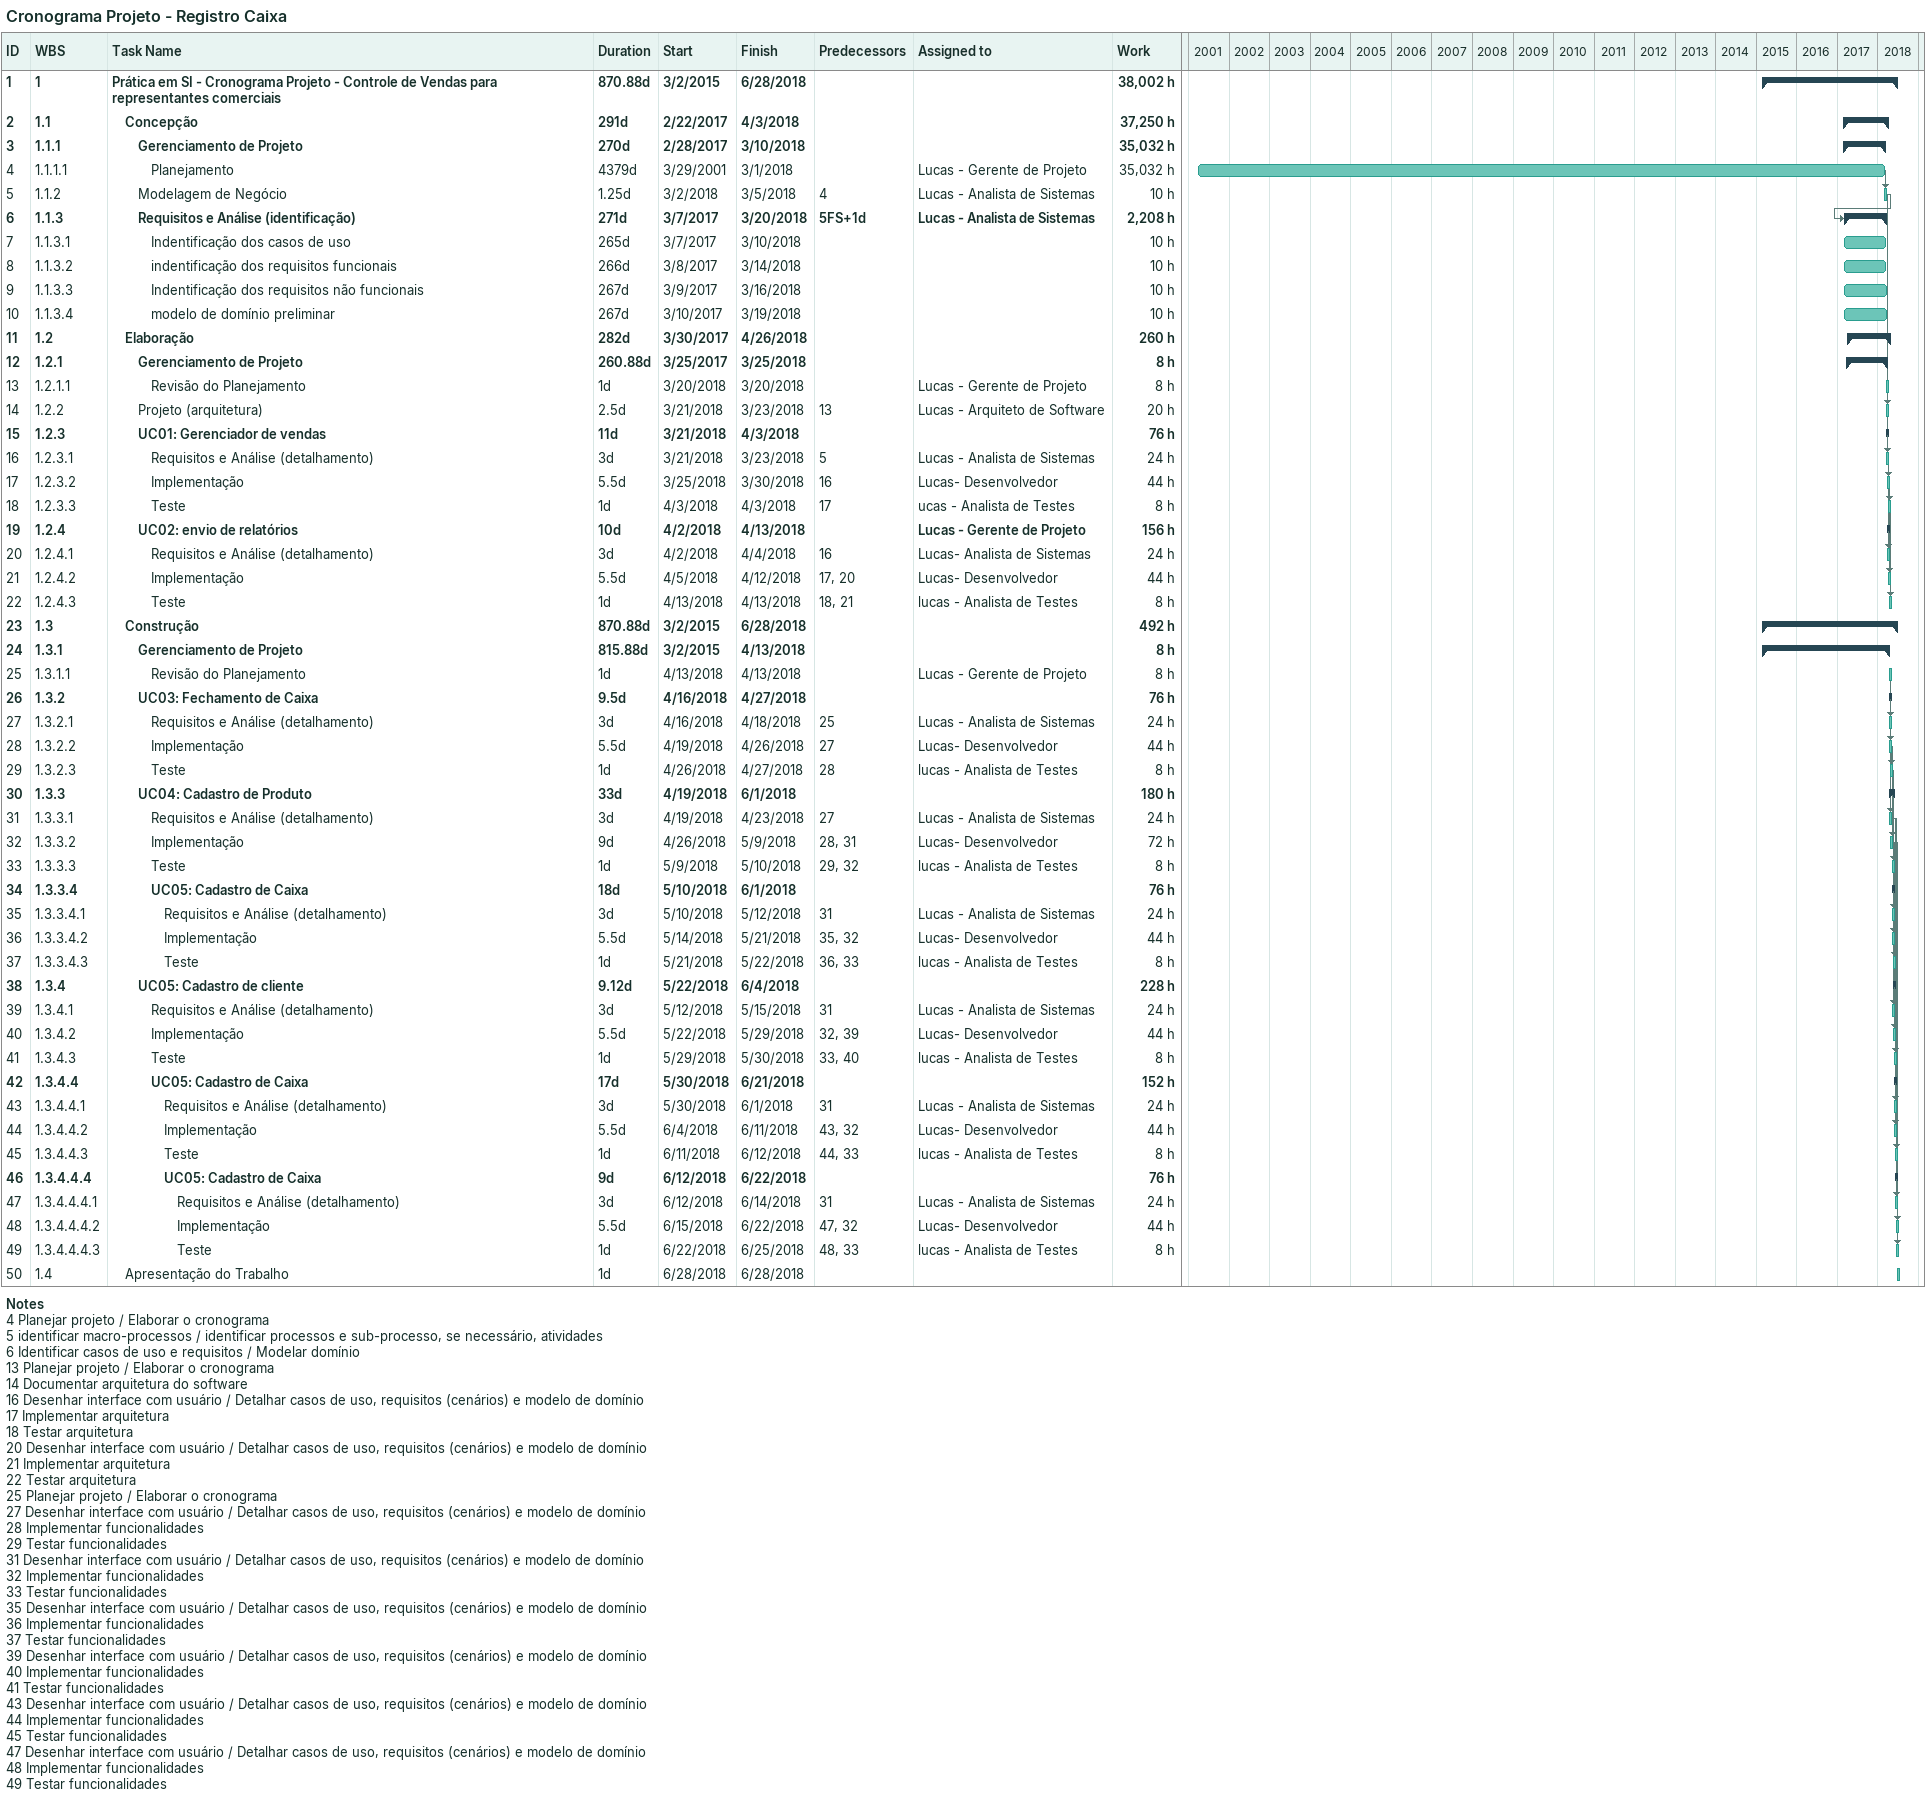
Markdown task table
Cronograma Projeto - Registro Caixa

| ID | WBS | Task | Duration | Start | Finish | Predecessors | Resources | Work (h) |
|---|---|---|---|---|---|---|---|---|
| 1 | 1 | **Prática em SI - Cronograma Projeto - Controle de Vendas para representantes comerciais** | 870.88d | 2015-03-02 | 2018-06-28 |  |  | 38002 |
| 2 | 1.1 | **Concepção** | 291d | 2017-02-22 | 2018-04-03 |  |  | 37250 |
| 3 | 1.1.1 | **Gerenciamento de Projeto** | 270d | 2017-02-28 | 2018-03-10 |  |  | 35032 |
| 4 | 1.1.1.1 | Planejamento | 4379d | 2001-03-29 | 2018-03-01 |  | Lucas - Gerente de Projeto | 35032 |
| 5 | 1.1.2 | Modelagem de Negócio | 1.25d | 2018-03-02 | 2018-03-05 | 4 | Lucas - Analista de Sistemas | 10 |
| 6 | 1.1.3 | **Requisitos e Análise (identificação)** | 271d | 2017-03-07 | 2018-03-20 | 5FS+1d | Lucas - Analista de Sistemas | 2208 |
| 7 | 1.1.3.1 | Indentificação dos casos de uso | 265d | 2017-03-07 | 2018-03-10 |  |  | 10 |
| 8 | 1.1.3.2 | indentificação dos requisitos funcionais | 266d | 2017-03-08 | 2018-03-14 |  |  | 10 |
| 9 | 1.1.3.3 | Indentificação dos requisitos não funcionais | 267d | 2017-03-09 | 2018-03-16 |  |  | 10 |
| 10 | 1.1.3.4 | modelo de domínio preliminar | 267d | 2017-03-10 | 2018-03-19 |  |  | 10 |
| 11 | 1.2 | **Elaboração** | 282d | 2017-03-30 | 2018-04-26 |  |  | 260 |
| 12 | 1.2.1 | **Gerenciamento de Projeto** | 260.88d | 2017-03-25 | 2018-03-25 |  |  | 8 |
| 13 | 1.2.1.1 | Revisão do Planejamento | 1d | 2018-03-20 | 2018-03-20 |  | Lucas - Gerente de Projeto | 8 |
| 14 | 1.2.2 | Projeto (arquitetura) | 2.5d | 2018-03-21 | 2018-03-23 | 13 | Lucas - Arquiteto de Software | 20 |
| 15 | 1.2.3 | **UC01: Gerenciador de vendas** | 11d | 2018-03-21 | 2018-04-03 |  |  | 76 |
| 16 | 1.2.3.1 | Requisitos e Análise (detalhamento) | 3d | 2018-03-21 | 2018-03-23 | 5 | Lucas - Analista de Sistemas | 24 |
| 17 | 1.2.3.2 | Implementação | 5.5d | 2018-03-25 | 2018-03-30 | 16 | Lucas- Desenvolvedor | 44 |
| 18 | 1.2.3.3 | Teste | 1d | 2018-04-03 | 2018-04-03 | 17 | ucas - Analista de Testes | 8 |
| 19 | 1.2.4 | **UC02: envio de relatórios** | 10d | 2018-04-02 | 2018-04-13 |  | Lucas - Gerente de Projeto | 156 |
| 20 | 1.2.4.1 | Requisitos e Análise (detalhamento) | 3d | 2018-04-02 | 2018-04-04 | 16 | Lucas- Analista de Sistemas | 24 |
| 21 | 1.2.4.2 | Implementação | 5.5d | 2018-04-05 | 2018-04-12 | 17, 20 | Lucas- Desenvolvedor | 44 |
| 22 | 1.2.4.3 | Teste | 1d | 2018-04-13 | 2018-04-13 | 18, 21 | lucas - Analista de Testes | 8 |
| 23 | 1.3 | **Construção** | 870.88d | 2015-03-02 | 2018-06-28 |  |  | 492 |
| 24 | 1.3.1 | **Gerenciamento de Projeto** | 815.88d | 2015-03-02 | 2018-04-13 |  |  | 8 |
| 25 | 1.3.1.1 | Revisão do Planejamento | 1d | 2018-04-13 | 2018-04-13 |  | Lucas - Gerente de Projeto | 8 |
| 26 | 1.3.2 | **UC03: Fechamento de Caixa** | 9.5d | 2018-04-16 | 2018-04-27 |  |  | 76 |
| 27 | 1.3.2.1 | Requisitos e Análise (detalhamento) | 3d | 2018-04-16 | 2018-04-18 | 25 | Lucas - Analista de Sistemas | 24 |
| 28 | 1.3.2.2 | Implementação | 5.5d | 2018-04-19 | 2018-04-26 | 27 | Lucas- Desenvolvedor | 44 |
| 29 | 1.3.2.3 | Teste | 1d | 2018-04-26 | 2018-04-27 | 28 | lucas - Analista de Testes | 8 |
| 30 | 1.3.3 | **UC04: Cadastro de Produto** | 33d | 2018-04-19 | 2018-06-01 |  |  | 180 |
| 31 | 1.3.3.1 | Requisitos e Análise (detalhamento) | 3d | 2018-04-19 | 2018-04-23 | 27 | Lucas - Analista de Sistemas | 24 |
| 32 | 1.3.3.2 | Implementação | 9d | 2018-04-26 | 2018-05-09 | 28, 31 | Lucas- Desenvolvedor | 72 |
| 33 | 1.3.3.3 | Teste | 1d | 2018-05-09 | 2018-05-10 | 29, 32 | lucas - Analista de Testes | 8 |
| 34 | 1.3.3.4 | **UC05: Cadastro de Caixa** | 18d | 2018-05-10 | 2018-06-01 |  |  | 76 |
| 35 | 1.3.3.4.1 | Requisitos e Análise (detalhamento) | 3d | 2018-05-10 | 2018-05-12 | 31 | Lucas - Analista de Sistemas | 24 |
| 36 | 1.3.3.4.2 | Implementação | 5.5d | 2018-05-14 | 2018-05-21 | 35, 32 | Lucas- Desenvolvedor | 44 |
| 37 | 1.3.3.4.3 | Teste | 1d | 2018-05-21 | 2018-05-22 | 36, 33 | lucas - Analista de Testes | 8 |
| 38 | 1.3.4 | **UC05: Cadastro de cliente** | 9.12d | 2018-05-22 | 2018-06-04 |  |  | 228 |
| 39 | 1.3.4.1 | Requisitos e Análise (detalhamento) | 3d | 2018-05-12 | 2018-05-15 | 31 | Lucas - Analista de Sistemas | 24 |
| 40 | 1.3.4.2 | Implementação | 5.5d | 2018-05-22 | 2018-05-29 | 32, 39 | Lucas- Desenvolvedor | 44 |
| 41 | 1.3.4.3 | Teste | 1d | 2018-05-29 | 2018-05-30 | 33, 40 | lucas - Analista de Testes | 8 |
| 42 | 1.3.4.4 | **UC05: Cadastro de Caixa** | 17d | 2018-05-30 | 2018-06-21 |  |  | 152 |
| 43 | 1.3.4.4.1 | Requisitos e Análise (detalhamento) | 3d | 2018-05-30 | 2018-06-01 | 31 | Lucas - Analista de Sistemas | 24 |
| 44 | 1.3.4.4.2 | Implementação | 5.5d | 2018-06-04 | 2018-06-11 | 43, 32 | Lucas- Desenvolvedor | 44 |
| 45 | 1.3.4.4.3 | Teste | 1d | 2018-06-11 | 2018-06-12 | 44, 33 | lucas - Analista de Testes | 8 |
| 46 | 1.3.4.4.4 | **UC05: Cadastro de Caixa** | 9d | 2018-06-12 | 2018-06-22 |  |  | 76 |
| 47 | 1.3.4.4.4.1 | Requisitos e Análise (detalhamento) | 3d | 2018-06-12 | 2018-06-14 | 31 | Lucas - Analista de Sistemas | 24 |
| 48 | 1.3.4.4.4.2 | Implementação | 5.5d | 2018-06-15 | 2018-06-22 | 47, 32 | Lucas- Desenvolvedor | 44 |
| 49 | 1.3.4.4.4.3 | Teste | 1d | 2018-06-22 | 2018-06-25 | 48, 33 | lucas - Analista de Testes | 8 |
| 50 | 1.4 | Apresentação do Trabalho | 1d | 2018-06-28 | 2018-06-28 |  |  |  |

Notes
- 4: Planejar projeto / Elaborar o cronograma
- 5: identificar macro-processos / identificar processos e sub-processo, se necessário, atividades
- 6: Identificar casos de uso e requisitos / Modelar domínio
- 13: Planejar projeto / Elaborar o cronograma
- 14: Documentar arquitetura do software
- 16: Desenhar interface com usuário / Detalhar casos de uso, requisitos (cenários) e modelo de domínio
- 17: Implementar arquitetura
- 18: Testar arquitetura
- 20: Desenhar interface com usuário / Detalhar casos de uso, requisitos (cenários) e modelo de domínio
- 21: Implementar arquitetura
- 22: Testar arquitetura
- 25: Planejar projeto / Elaborar o cronograma
- 27: Desenhar interface com usuário / Detalhar casos de uso, requisitos (cenários) e modelo de domínio
- 28: Implementar funcionalidades
- 29: Testar funcionalidades
- 31: Desenhar interface com usuário / Detalhar casos de uso, requisitos (cenários) e modelo de domínio
- 32: Implementar funcionalidades
- 33: Testar funcionalidades
- 35: Desenhar interface com usuário / Detalhar casos de uso, requisitos (cenários) e modelo de domínio
- 36: Implementar funcionalidades
- 37: Testar funcionalidades
- 39: Desenhar interface com usuário / Detalhar casos de uso, requisitos (cenários) e modelo de domínio
- 40: Implementar funcionalidades
- 41: Testar funcionalidades
- 43: Desenhar interface com usuário / Detalhar casos de uso, requisitos (cenários) e modelo de domínio
- 44: Implementar funcionalidades
- 45: Testar funcionalidades
- 47: Desenhar interface com usuário / Detalhar casos de uso, requisitos (cenários) e modelo de domínio
- 48: Implementar funcionalidades
- 49: Testar funcionalidades
